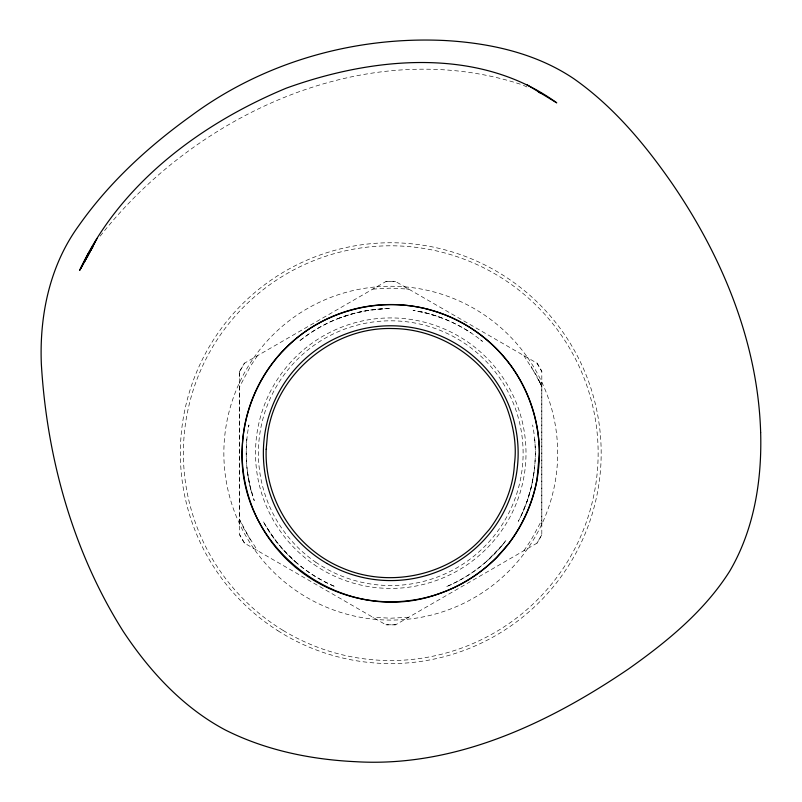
<?xml version="1.0" encoding="UTF-8"?>
<svg xmlns="http://www.w3.org/2000/svg" width="802" height="802" viewBox="0 0 802 802"><rect width="100%" height="100%" fill="white"/><g stroke="black" fill="none" stroke-linecap="round" stroke-linejoin="round"><path stroke-width="0.6" stroke-dasharray="4.01 3.01" d="M239.698 523.977L239.698 382.364M239.698 377.01L239.698 371.577L244.57 363.146L385.892 281.552L395.627 281.552L536.949 363.146L540.247 368.74L541.811 371.577L541.811 534.764L536.949 543.195L395.627 624.788L385.892 624.788L244.57 543.195L241.272 537.601L239.698 534.764L239.698 371.577M541.811 523.977L541.811 382.364M248.57 427.255L248.911 424.96C244.089 450.082 245.703 476.498 254.254 500.659L250.094 486.363L247.427 471.726M246.836 438.995C245.141 457.862 246.986 476.979 252.359 495.155M534.683 438.995C537.36 467.295 531.606 496.227 518.303 521.35C533.911 492.077 539.034 457.501 532.598 424.96M534.092 471.726L531.425 486.363L527.265 500.659L521.661 514.443M523.876 550.743L531.084 540.057L541.811 520.177M502.553 544.919L506.363 539.916C490.934 560.598 469.862 576.808 446.102 586.783C467.937 577.6 487.426 563.144 502.553 544.919L486.172 561.731M100.19 236.129C196.31 113.383 368.148 33.884 522.282 84.832M257.412 355.737L250.435 366.283L239.698 386.574M339.777 317.933C324.98 323.376 311.306 331.557 299.006 341.371C324.7 320.379 357.582 308.59 390.754 308.549C373.391 308.77 356.018 311.707 339.777 317.933L353.953 313.402L368.519 310.364L383.316 308.83M372.82 289.101L390.754 288.129L408.689 289.101L405.982 288.83M408.689 617.239L390.754 618.212L372.82 617.239M441.742 317.933L427.566 313.402L413 310.364C438.423 314.254 462.574 325.171 482.503 341.371L480.458 339.837M418.975 311.326C437.531 315.166 455.275 322.514 471.105 332.92M523.355 85.323L528.739 87.749M295.347 561.731C307.156 572.287 320.89 580.538 335.416 586.783C304.79 574.031 278.885 550.583 263.206 521.35C271.567 536.488 282.274 550.372 295.347 561.731L284.69 551.345L275.156 539.916L266.845 527.576M523.876 355.607L536.648 375.767L541.811 386.394L531.084 366.283M239.698 520.177L244.861 530.573L257.632 550.743M250.435 540.057L239.698 519.676M541.811 386.394L538.503 379.607L541.811 386.574M527.786 548.488A166.916 166.916 0 0 1 404.789 619.495M376.719 619.495A166.916 166.916 0 0 1 253.733 548.488M253.733 357.852A166.916 166.916 0 0 1 376.719 286.845M404.789 286.845A166.916 166.916 0 0 1 527.786 357.852M527.686 357.712A166.916 166.916 0 0 1 527.686 548.628M404.97 619.475A166.916 166.916 0 0 1 376.549 619.475M253.843 548.628A166.916 166.916 0 0 1 253.843 357.712M376.549 286.865A166.916 166.916 0 0 1 404.97 286.865M395.627 624.788A171.778 171.778 0 0 1 385.892 624.788M244.49 543.154A171.778 171.778 0 0 1 239.628 534.723M239.618 371.436A171.778 171.778 0 0 1 244.49 363.005M537.029 363.005A171.778 171.778 0 0 1 541.901 371.446M385.892 281.552A171.558 171.558 0 0 1 395.627 281.552M541.811 534.764A171.818 171.818 0 0 1 536.949 543.195M277.913 630.763A210.415 210.415 0 0 0 600.989 462.102A210.415 210.415 0 0 0 293.382 266.645A210.415 210.415 0 0 0 277.913 630.763M283.226 630.492A207.387 207.387 0 0 0 598.091 457.631A207.387 207.387 0 0 0 290.956 271.387A207.387 207.387 0 0 0 283.226 630.492M314.003 564.528A135.247 135.247 0 0 0 525.571 463.957A135.247 135.247 0 0 0 332.7 331.025A135.247 135.247 0 0 0 314.003 564.528M315.647 562.142A132.35 132.35 0 0 0 522.693 463.726A132.35 132.35 0 0 0 333.933 333.632A132.35 132.35 0 0 0 315.647 562.142"/><path stroke-width="1.2" d="M84.501 261.903L92.571 246.384M86.927 257.673L94.826 242.435M90.315 250.334L80.862 268.249L97.082 238.485M526.954 84.741L556.738 102.846C478.483 46.015 372.489 57.072 286.324 88.14C200.42 123.809 119.448 184.109 79.649 270.364L89.182 252.309M88.06 254.284L92.771 247.227M538.433 92.12L540.588 93.092M760.657 432.519C762.01 480.308 754.161 529.581 729.65 571.265C704.296 611.324 666.873 641.801 628.598 668.898C548.458 723.344 454.985 767.694 355.727 761.699C310.825 759.564 265.743 750.321 225.392 730.02C182.966 707.514 149.633 671.234 123.368 631.595C72.952 551.856 46.867 457.731 41.343 363.988C39.368 315.487 49.714 265.532 78.716 225.773C109.042 182.565 148.45 146.455 191.187 115.789C263.597 62.075 354.574 36.27 444.348 40.491C489.571 42.957 535.716 53.032 573.751 78.666C613.299 106.385 644.688 143.959 672.036 183.397C722.401 256.851 757.95 342.614 760.657 432.519M539.385 453.09L536.999 479.706C532.548 503.044 522.693 525.17 508.338 544.097L496.638 557.48C480.027 573.991 459.777 586.703 437.561 594.182L436.609 594.543C341.983 627.625 236.981 548.438 242.194 448.729L242.254 448.087C243.517 412.679 257.833 378.143 281.803 352.078L282.895 351.025C319.116 312.168 376.78 295.768 428.088 309.311L429.631 309.803C463.546 318.945 493.641 340.559 513.561 369.441L513.932 370.073C530.312 394.514 539.165 423.677 539.385 453.09M266.194 449.23L266.174 449.441C264.259 499.516 295.527 548.468 341.772 567.786C387.687 587.856 444.679 576.638 479.546 540.648L489.36 529.42C503.385 510.543 513.31 487.867 514.413 464.168L514.453 463.726C516.919 445.381 513.491 426.724 507.455 409.371C490.172 362.364 442.794 328.82 392.619 328.539C332.108 326.665 275.527 374.544 267.507 434.594L266.194 449.23M327.056 563.505A127.398 127.398 0 0 0 518.152 453.17A127.398 127.398 0 0 0 327.056 342.845A127.398 127.398 0 0 0 327.056 563.505M294.655 566.553A148.631 148.631 0 0 0 536.999 479.706A148.631 148.631 0 0 0 340.619 313.251A148.631 148.631 0 0 0 294.655 566.553"/></g></svg>
